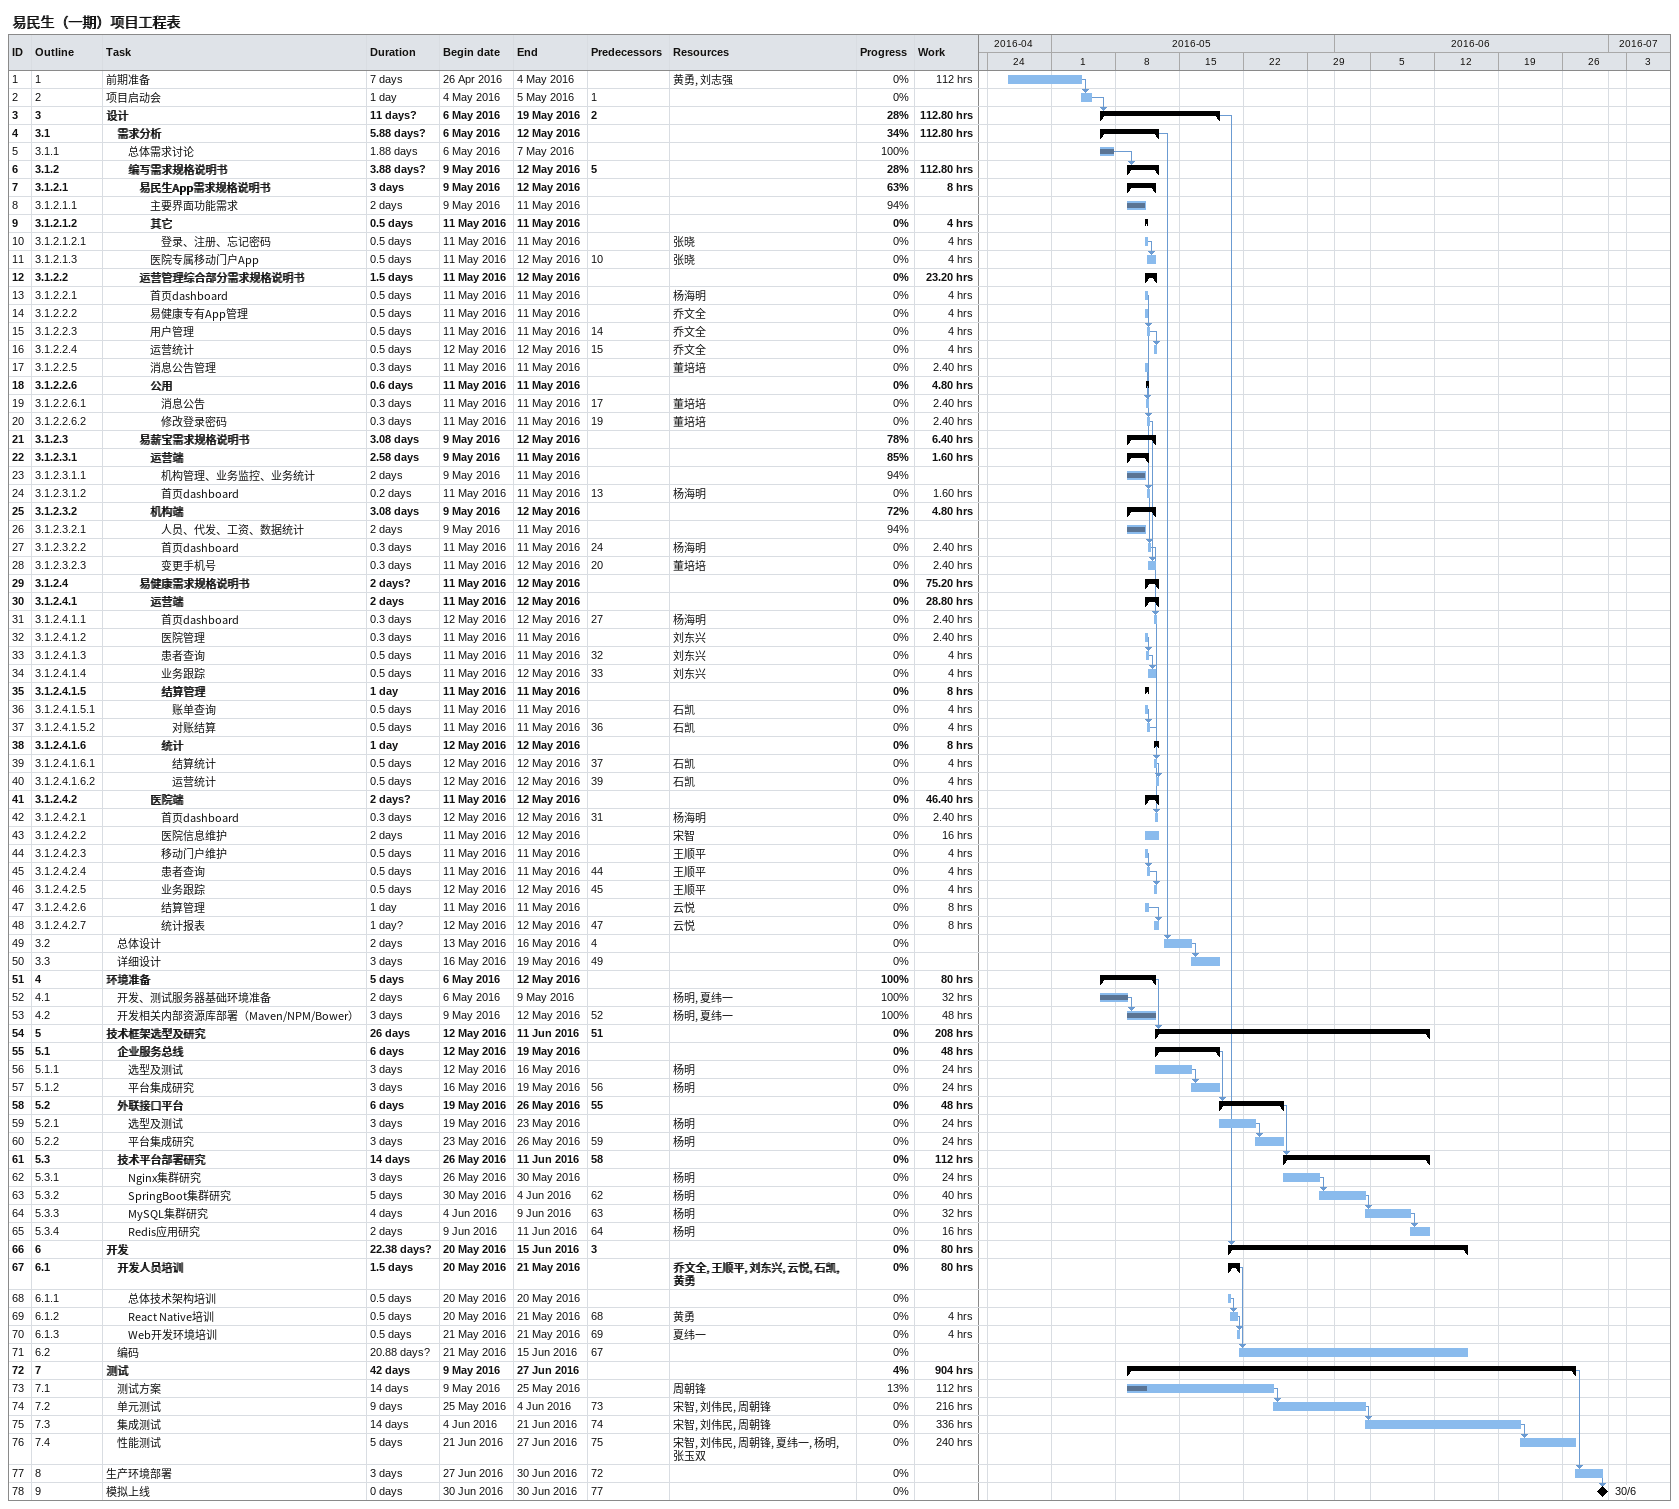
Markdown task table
易民生（一期）项目工程表

| ID | WBS | Task | Duration | Start | Finish | Predecessors | Resources | % complete | Work (h) |
|---|---|---|---|---|---|---|---|---|---|
| 1 | 1 | 前期准备 | 7d | 2016-04-26 | 2016-05-04 |  | 黄勇, 刘志强 | 0 | 112 |
| 2 | 2 | 项目启动会 | 1d | 2016-05-04 | 2016-05-05 | 1 |  | 0 |  |
| 3 | 3 | **设计** | 11d? | 2016-05-06 | 2016-05-19 | 2 |  | 28 | 112.80 |
| 4 | 3.1 | **需求分析** | 5.88d? | 2016-05-06 | 2016-05-12 |  |  | 34 | 112.80 |
| 5 | 3.1.1 | 总体需求讨论 | 1.88d | 2016-05-06 | 2016-05-07 |  |  | 100 |  |
| 6 | 3.1.2 | **编写需求规格说明书** | 3.88d? | 2016-05-09 | 2016-05-12 | 5 |  | 28 | 112.80 |
| 7 | 3.1.2.1 | **易民生App需求规格说明书** | 3d | 2016-05-09 | 2016-05-12 |  |  | 63 | 8 |
| 8 | 3.1.2.1.1 | 主要界面功能需求 | 2d | 2016-05-09 | 2016-05-11 |  |  | 94 |  |
| 9 | 3.1.2.1.2 | **其它** | 0.5d | 2016-05-11 | 2016-05-11 |  |  | 0 | 4 |
| 10 | 3.1.2.1.2.1 | 登录、注册、忘记密码 | 0.5d | 2016-05-11 | 2016-05-11 |  | 张晓 | 0 | 4 |
| 11 | 3.1.2.1.3 | 医院专属移动门户App | 0.5d | 2016-05-11 | 2016-05-12 | 10 | 张晓 | 0 | 4 |
| 12 | 3.1.2.2 | **运营管理综合部分需求规格说明书** | 1.5d | 2016-05-11 | 2016-05-12 |  |  | 0 | 23.20 |
| 13 | 3.1.2.2.1 | 首页dashboard | 0.5d | 2016-05-11 | 2016-05-11 |  | 杨海明 | 0 | 4 |
| 14 | 3.1.2.2.2 | 易健康专有App管理 | 0.5d | 2016-05-11 | 2016-05-11 |  | 乔文全 | 0 | 4 |
| 15 | 3.1.2.2.3 | 用户管理 | 0.5d | 2016-05-11 | 2016-05-11 | 14 | 乔文全 | 0 | 4 |
| 16 | 3.1.2.2.4 | 运营统计 | 0.5d | 2016-05-12 | 2016-05-12 | 15 | 乔文全 | 0 | 4 |
| 17 | 3.1.2.2.5 | 消息公告管理 | 0.3d | 2016-05-11 | 2016-05-11 |  | 董培培 | 0 | 2.40 |
| 18 | 3.1.2.2.6 | **公用** | 0.6d | 2016-05-11 | 2016-05-11 |  |  | 0 | 4.80 |
| 19 | 3.1.2.2.6.1 | 消息公告 | 0.3d | 2016-05-11 | 2016-05-11 | 17 | 董培培 | 0 | 2.40 |
| 20 | 3.1.2.2.6.2 | 修改登录密码 | 0.3d | 2016-05-11 | 2016-05-11 | 19 | 董培培 | 0 | 2.40 |
| 21 | 3.1.2.3 | **易薪宝需求规格说明书** | 3.08d | 2016-05-09 | 2016-05-12 |  |  | 78 | 6.40 |
| 22 | 3.1.2.3.1 | **运营端** | 2.58d | 2016-05-09 | 2016-05-11 |  |  | 85 | 1.60 |
| 23 | 3.1.2.3.1.1 | 机构管理、业务监控、业务统计 | 2d | 2016-05-09 | 2016-05-11 |  |  | 94 |  |
| 24 | 3.1.2.3.1.2 | 首页dashboard | 0.2d | 2016-05-11 | 2016-05-11 | 13 | 杨海明 | 0 | 1.60 |
| 25 | 3.1.2.3.2 | **机构端** | 3.08d | 2016-05-09 | 2016-05-12 |  |  | 72 | 4.80 |
| 26 | 3.1.2.3.2.1 | 人员、代发、工资、数据统计 | 2d | 2016-05-09 | 2016-05-11 |  |  | 94 |  |
| 27 | 3.1.2.3.2.2 | 首页dashboard | 0.3d | 2016-05-11 | 2016-05-11 | 24 | 杨海明 | 0 | 2.40 |
| 28 | 3.1.2.3.2.3 | 变更手机号 | 0.3d | 2016-05-11 | 2016-05-12 | 20 | 董培培 | 0 | 2.40 |
| 29 | 3.1.2.4 | **易健康需求规格说明书** | 2d? | 2016-05-11 | 2016-05-12 |  |  | 0 | 75.20 |
| 30 | 3.1.2.4.1 | **运营端** | 2d | 2016-05-11 | 2016-05-12 |  |  | 0 | 28.80 |
| 31 | 3.1.2.4.1.1 | 首页dashboard | 0.3d | 2016-05-12 | 2016-05-12 | 27 | 杨海明 | 0 | 2.40 |
| 32 | 3.1.2.4.1.2 | 医院管理 | 0.3d | 2016-05-11 | 2016-05-11 |  | 刘东兴 | 0 | 2.40 |
| 33 | 3.1.2.4.1.3 | 患者查询 | 0.5d | 2016-05-11 | 2016-05-11 | 32 | 刘东兴 | 0 | 4 |
| 34 | 3.1.2.4.1.4 | 业务跟踪 | 0.5d | 2016-05-11 | 2016-05-12 | 33 | 刘东兴 | 0 | 4 |
| 35 | 3.1.2.4.1.5 | **结算管理** | 1d | 2016-05-11 | 2016-05-11 |  |  | 0 | 8 |
| 36 | 3.1.2.4.1.5.1 | 账单查询 | 0.5d | 2016-05-11 | 2016-05-11 |  | 石凯 | 0 | 4 |
| 37 | 3.1.2.4.1.5.2 | 对账结算 | 0.5d | 2016-05-11 | 2016-05-11 | 36 | 石凯 | 0 | 4 |
| 38 | 3.1.2.4.1.6 | **统计** | 1d | 2016-05-12 | 2016-05-12 |  |  | 0 | 8 |
| 39 | 3.1.2.4.1.6.1 | 结算统计 | 0.5d | 2016-05-12 | 2016-05-12 | 37 | 石凯 | 0 | 4 |
| 40 | 3.1.2.4.1.6.2 | 运营统计 | 0.5d | 2016-05-12 | 2016-05-12 | 39 | 石凯 | 0 | 4 |
| 41 | 3.1.2.4.2 | **医院端** | 2d? | 2016-05-11 | 2016-05-12 |  |  | 0 | 46.40 |
| 42 | 3.1.2.4.2.1 | 首页dashboard | 0.3d | 2016-05-12 | 2016-05-12 | 31 | 杨海明 | 0 | 2.40 |
| 43 | 3.1.2.4.2.2 | 医院信息维护 | 2d | 2016-05-11 | 2016-05-12 |  | 宋智 | 0 | 16 |
| 44 | 3.1.2.4.2.3 | 移动门户维护 | 0.5d | 2016-05-11 | 2016-05-11 |  | 王顺平 | 0 | 4 |
| 45 | 3.1.2.4.2.4 | 患者查询 | 0.5d | 2016-05-11 | 2016-05-11 | 44 | 王顺平 | 0 | 4 |
| 46 | 3.1.2.4.2.5 | 业务跟踪 | 0.5d | 2016-05-12 | 2016-05-12 | 45 | 王顺平 | 0 | 4 |
| 47 | 3.1.2.4.2.6 | 结算管理 | 1d | 2016-05-11 | 2016-05-11 |  | 云悦 | 0 | 8 |
| 48 | 3.1.2.4.2.7 | 统计报表 | 1d? | 2016-05-12 | 2016-05-12 | 47 | 云悦 | 0 | 8 |
| 49 | 3.2 | 总体设计 | 2d | 2016-05-13 | 2016-05-16 | 4 |  | 0 |  |
| 50 | 3.3 | 详细设计 | 3d | 2016-05-16 | 2016-05-19 | 49 |  | 0 |  |
| 51 | 4 | **环境准备** | 5d | 2016-05-06 | 2016-05-12 |  |  | 100 | 80 |
| 52 | 4.1 | 开发、测试服务器基础环境准备 | 2d | 2016-05-06 | 2016-05-09 |  | 杨明, 夏纬一 | 100 | 32 |
| 53 | 4.2 | 开发相关内部资源库部署（Maven/NPM/Bower） | 3d | 2016-05-09 | 2016-05-12 | 52 | 杨明, 夏纬一 | 100 | 48 |
| 54 | 5 | **技术框架选型及研究** | 26d | 2016-05-12 | 2016-06-11 | 51 |  | 0 | 208 |
| 55 | 5.1 | **企业服务总线** | 6d | 2016-05-12 | 2016-05-19 |  |  | 0 | 48 |
| 56 | 5.1.1 | 选型及测试 | 3d | 2016-05-12 | 2016-05-16 |  | 杨明 | 0 | 24 |
| 57 | 5.1.2 | 平台集成研究 | 3d | 2016-05-16 | 2016-05-19 | 56 | 杨明 | 0 | 24 |
| 58 | 5.2 | **外联接口平台** | 6d | 2016-05-19 | 2016-05-26 | 55 |  | 0 | 48 |
| 59 | 5.2.1 | 选型及测试 | 3d | 2016-05-19 | 2016-05-23 |  | 杨明 | 0 | 24 |
| 60 | 5.2.2 | 平台集成研究 | 3d | 2016-05-23 | 2016-05-26 | 59 | 杨明 | 0 | 24 |
| 61 | 5.3 | **技术平台部署研究** | 14d | 2016-05-26 | 2016-06-11 | 58 |  | 0 | 112 |
| 62 | 5.3.1 | Nginx集群研究 | 3d | 2016-05-26 | 2016-05-30 |  | 杨明 | 0 | 24 |
| 63 | 5.3.2 | SpringBoot集群研究 | 5d | 2016-05-30 | 2016-06-04 | 62 | 杨明 | 0 | 40 |
| 64 | 5.3.3 | MySQL集群研究 | 4d | 2016-06-04 | 2016-06-09 | 63 | 杨明 | 0 | 32 |
| 65 | 5.3.4 | Redis应用研究 | 2d | 2016-06-09 | 2016-06-11 | 64 | 杨明 | 0 | 16 |
| 66 | 6 | **开发** | 22.38d? | 2016-05-20 | 2016-06-15 | 3 |  | 0 | 80 |
| 67 | 6.1 | **开发人员培训** | 1.5d | 2016-05-20 | 2016-05-21 |  | 乔文全, 王顺平, 刘东兴, 云悦, 石凯, 黄勇 | 0 | 80 |
| 68 | 6.1.1 | 总体技术架构培训 | 0.5d | 2016-05-20 | 2016-05-20 |  |  | 0 |  |
| 69 | 6.1.2 | React Native培训 | 0.5d | 2016-05-20 | 2016-05-21 | 68 | 黄勇 | 0 | 4 |
| 70 | 6.1.3 | Web开发环境培训 | 0.5d | 2016-05-21 | 2016-05-21 | 69 | 夏纬一 | 0 | 4 |
| 71 | 6.2 | 编码 | 20.88d? | 2016-05-21 | 2016-06-15 | 67 |  | 0 |  |
| 72 | 7 | **测试** | 42d | 2016-05-09 | 2016-06-27 |  |  | 4 | 904 |
| 73 | 7.1 | 测试方案 | 14d | 2016-05-09 | 2016-05-25 |  | 周朝锋 | 13 | 112 |
| 74 | 7.2 | 单元测试 | 9d | 2016-05-25 | 2016-06-04 | 73 | 宋智, 刘伟民, 周朝锋 | 0 | 216 |
| 75 | 7.3 | 集成测试 | 14d | 2016-06-04 | 2016-06-21 | 74 | 宋智, 刘伟民, 周朝锋 | 0 | 336 |
| 76 | 7.4 | 性能测试 | 5d | 2016-06-21 | 2016-06-27 | 75 | 宋智, 刘伟民, 周朝锋, 夏纬一, 杨明, 张玉双 | 0 | 240 |
| 77 | 8 | 生产环境部署 | 3d | 2016-06-27 | 2016-06-30 | 72 |  | 0 |  |
| 78 | 9 | 模拟上线 | 0d | 2016-06-30 | 2016-06-30 | 77 |  | 0 |  |
